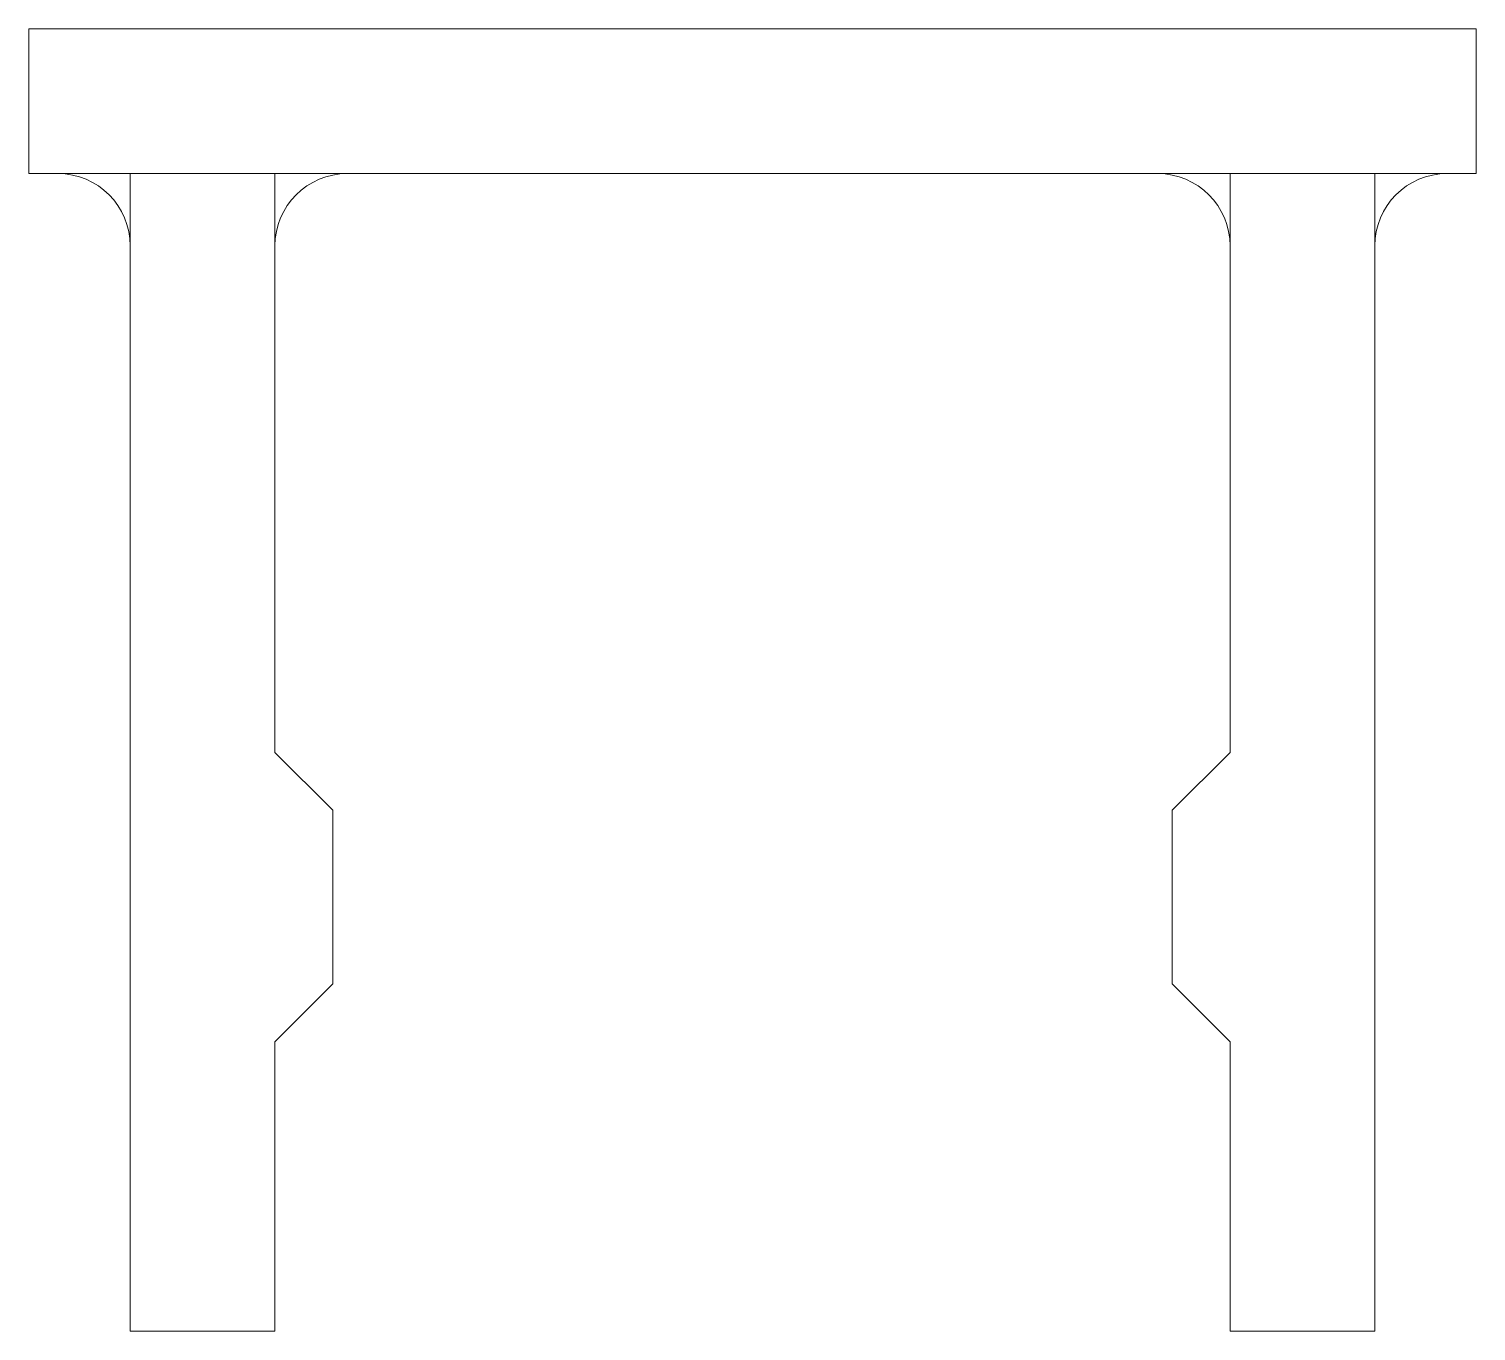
# Model space of a CAD drawing. Header units: millimetres. Extents: x -2.5 to 2.5, y 0 to 4.5.
import ezdxf

# ---------------------------------------------------------------- set-up
doc = ezdxf.new("R2010")
doc.units = ezdxf.units.MM
doc.layers.get('0').update_dxf_attribs({"lineweight": 9, "true_color": 0x000000})

msp = doc.modelspace()

# ---------------------------------------------------------------- linework, layer by layer
at = {"flags": 128}
msp.add_lwpolyline([(-2.5, 4.5), (2.5, 4.5), (2.5, 4), (-2.5, 4)], close=True, dxfattribs=at)
for points in [[(-2.4, 4), (-2.15, 4), (-2.15, 3.75)], [(-2.15, 4), (-1.65, 4), (-1.65, 2), (-1.45, 1.8), (-1.45, 1.2), (-1.65, 1), (-1.65, 0), (-2.15, 0), (-2.15, 4)], [(-1.4, 4), (-1.65, 4), (-1.65, 3.75)], [(1.4, 4), (1.65, 4), (1.65, 3.75)], [(2.15, 4), (1.65, 4), (1.65, 2), (1.45, 1.8), (1.45, 1.2), (1.65, 1), (1.65, 0), (2.15, 0), (2.15, 4)], [(2.4, 4), (2.15, 4), (2.15, 3.75)]]:
    msp.add_lwpolyline(points)
for centre, start, end in [((-2.4, 3.75), 0, 90), ((-1.4, 3.75), 90, 180), ((1.4, 3.75), 0, 90), ((2.4, 3.75), 90, 180)]:
    msp.add_arc(centre, 0.25, start, end)

doc.saveas('drawing.dxf')
